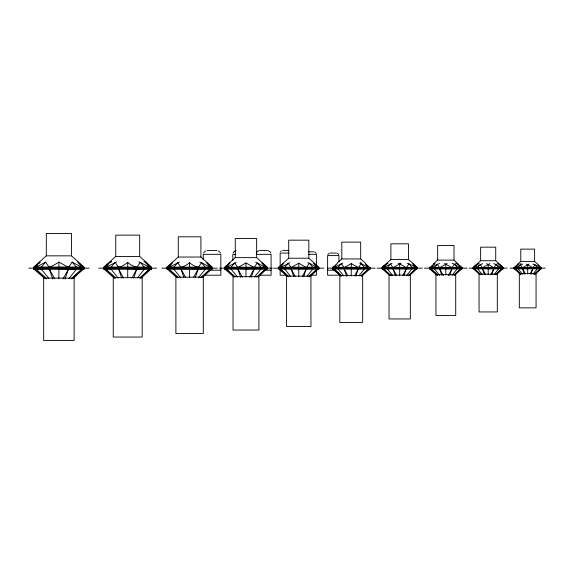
<?xml version="1.0" encoding="UTF-8"?>
<svg xmlns="http://www.w3.org/2000/svg" width="574" height="574" viewBox="0 0 574 574"><rect width="100%" height="100%" fill="white"/><g stroke="black" fill="none" stroke-linecap="round" stroke-linejoin="round"><path stroke-width="0.86" d="M203.239 259.548L203.239 254.332L220.847 254.332L220.847 275.211L205.205 275.211M251.283 277.199L254.138 268.84L254.138 267.556L257.224 262.957L265.719 267.556L267.247 267.814L261.895 262.957L265.719 267.556L265.719 268.84L257.676 276.661M303.897 276.316L306.459 267.584L309.364 263.251L317.357 267.584L318.8 267.836L313.756 263.251L317.357 267.584L317.357 268.797L309.128 276.826M491.99 274.372L493.949 267.728L496.13 264.478C505.421 270.763 504.876 267.168 497.113 263.495M519.499 263.925C518.566 263.724 511.341 269.077 514.907 267.771L517.906 267.771L520.403 264.822L520.912 263.33M65.049 279.014L68.514 268.955L68.514 267.448L72.137 262.074L82.139 267.448L83.933 267.757L77.633 262.074L82.139 267.448L82.139 268.955L72.094 278.67M133.685 278.132L136.849 268.919L136.849 267.484L140.293 262.368L149.792 267.484L151.5 267.778L145.516 262.368L143.988 261.722M195.382 277.249L198.245 268.876L198.245 267.52L201.517 262.662L210.514 267.52L212.129 267.8L206.461 262.662L210.514 267.52L210.514 268.876L201.689 277.436M355.902 276.18L358.456 267.627L361.182 263.595L360.716 262.239M404.153 275.305L406.421 267.663L408.961 263.889L417.212 267.879L412.806 263.889L415.956 267.663L415.956 268.718L408.946 275.513M449.822 275.247L452.075 267.699L454.436 264.183C465.055 271.28 463.412 266.645 455.225 263M531.036 274.228L532.973 267.771L534.968 264.822L541.461 267.943L537.996 264.822L540.471 267.771L540.471 268.596L534.839 274.028M177.007 277.708L166.948 268.876L166.948 267.52L172.724 262.662L168.677 267.52L167.056 267.8M233.79 276.941L224.578 268.84L224.578 267.556L230.038 262.957L226.213 267.556L224.685 267.814M287.359 276.489L278.634 268.797L278.634 267.584L283.771 263.251L280.169 267.584L278.734 267.836M436.663 275.003L429.467 268.682L429.467 267.699L435.035 263.588L433.643 264.183L430.715 267.699L429.546 267.9M479.792 274.559L473.084 268.639C473.299 265.97 477.037 264.578 479.247 263.495M44.463 278.34L33.73 268.955L33.73 267.448L40.151 262.074L39.025 263.423M114.355 278.16L103.808 268.919L103.808 267.484L107.876 264.076M340.906 276.216L332.375 268.754L332.375 267.627L337.189 263.595L333.817 267.627L332.468 267.857M389.452 275.19L382.069 268.718C382.148 265.984 385.929 264.521 388.067 263.258M520.36 274.272L513.917 268.417L514.907 268.596L521.271 274.272M370.029 267.857L365.301 263.595L368.68 267.627L370.029 267.857L370.115 268.754L361.584 276.216M203.497 252.94L205.614 250.824M233.087 252.94L233.927 251.663L235.914 250.616M256.255 252.94L257.095 251.663L259.082 250.616M327.797 254.662L329.211 253.249M249.647 277.113L254.138 268.84L267.247 268.56L258.142 276.941M302.412 276.273L306.459 268.797L318.8 268.539L310.175 276.489M448.323 275.577L452.075 268.682L462.099 268.467L454.981 275.003M490.655 274.724L493.949 268.639L503.204 268.445L496.567 274.559M131.862 278.053L136.849 268.919L151.5 268.61L141.068 278.16M193.718 277.206L198.245 268.876L212.129 268.582L202.177 277.708M402.632 275.663L406.421 268.718L417.212 268.488L409.248 275.778M63.075 278.907L68.514 268.955L83.933 268.632L73.321 278.34M354.639 275.742L358.456 268.754L370.029 268.51M530.125 273.791L532.973 268.596L541.461 268.417L535.018 274.272M307.033 276.238L312.995 268.797L312.995 267.584L309.364 263.251L307.729 262.705M494.049 274.63L498.849 268.639L498.849 267.728L496.13 264.478L493.683 263.66M198.36 277.866L205.6 268.876L205.6 267.52L201.517 262.662L199.881 262.117M254.49 277.048L261.084 268.84L261.084 267.556L257.224 262.957L255.688 262.44M451.946 275.441L457.385 268.682L457.385 267.699L454.436 264.183L452.161 263.423M69.016 278.433L76.679 268.955L76.679 267.448L72.137 262.074M137.286 277.988L144.605 268.919L144.605 267.484L140.293 262.368L138.743 261.852M358.972 275.707L364.583 268.754L364.583 267.627L361.182 263.595L359.654 263.086M406.6 275.577L412.132 268.718L412.132 267.663L408.961 263.889L407.325 263.344M532.995 274.114L537.465 268.596L537.465 267.771L534.968 264.822L532.729 264.076M280.571 251.692L281.303 250.967M473.155 267.914L474.232 267.728L476.937 264.478M103.923 267.778L105.63 267.484L109.907 262.368L111.435 261.722M382.155 267.879L383.418 267.663L386.567 263.889M33.852 267.757L35.653 267.448L37.906 264.765M520.532 274.028L514.907 268.596L514.907 267.771L517.382 264.822M52.736 279.014L49.278 268.955L49.278 267.448L45.647 262.074L41.113 267.448L37.977 267.864L35.653 267.448L35.653 268.955L45.698 278.67M454.077 275.333L460.929 268.682L460.929 267.699L458.002 264.183M496.058 274.559L502.121 268.639L502.121 267.728L499.423 264.478M140.185 278.225L149.792 268.919L149.792 267.484L145.516 262.368M361.233 275.958L368.68 268.754L368.68 267.627L361.182 263.595M308.834 276.489L317.357 268.797M495.563 274.559L502.121 268.639M200.67 277.708L210.514 268.876M256.714 276.941L265.719 268.84M288.7 258.228L278.634 267.254L318.893 267.254L308.834 258.228L288.7 258.228L288.7 240.169L308.834 240.169L308.834 258.228M453.898 275.003L460.929 268.682M480.632 260.711L473.084 267.484L503.276 267.484L495.728 260.711L480.632 260.711L480.632 247.164L495.728 247.164L495.728 260.711M70.982 278.928L82.139 268.955M139.776 277.888L149.792 268.919M235.275 257.633L224.578 267.204L267.355 267.204L256.657 257.633L235.275 257.633L235.275 238.49L256.657 238.49L256.657 257.633M360.974 275.642L368.68 268.754M408.085 275.778L415.956 268.718M433.557 263.775L437.646 260.115L453.998 260.115L458.088 263.775M115.761 256.442L103.808 267.097L151.615 267.097L139.661 256.442L115.761 256.442L115.761 235.132L139.661 235.132L139.661 256.442M178.27 257.037L166.948 267.147L212.237 267.147L200.914 257.037L178.27 257.037L178.27 236.811L200.914 236.811L200.914 257.037M390.88 259.52L382.076 267.376L417.298 267.376L408.494 259.52L390.88 259.52L390.88 243.807L408.494 243.807L408.494 259.52M534.1 274.272L540.471 268.596M46.315 255.846L33.73 267.039L84.055 267.039L71.477 255.846L46.315 255.846L46.315 233.453L71.477 233.453L71.477 255.846M337.096 263.122L341.81 258.924L360.68 258.924L365.401 263.122M517.31 264.478L520.769 261.407L534.609 261.407L538.068 264.478M288.406 276.826L280.169 268.797L280.169 267.584L291.075 267.584L298.767 263.251L306.459 267.584L317.357 267.584M480.302 274.559L474.232 268.639L474.232 267.728L482.411 267.728L489.708 263.66M177.495 277.436L168.677 268.876L168.677 267.52C176.067 268.338 183.551 268.259 189.592 262.662C195.641 268.259 203.117 268.338 210.514 267.52M234.257 276.661L226.213 268.84L226.213 267.556L237.794 267.556L245.966 262.957L254.138 267.556L265.719 267.556M437.567 275.333L430.715 268.682L430.715 267.699L439.569 267.699L447.146 263.473M48.768 278.433L41.113 268.955L41.113 267.448C47.685 269.349 53.561 265.446 58.892 262.074L68.514 267.448L72.862 267.864L82.139 267.448M115.238 278.225L105.63 268.919L105.63 267.484C113.652 268.309 120.978 268.359 127.715 262.368C134.445 268.359 141.771 268.309 149.792 267.484M341.265 275.958L333.817 268.754L333.817 267.627L344.034 267.627L351.245 263.595L358.456 267.627L368.68 267.627M390.428 275.513L383.418 268.718L383.418 267.663L392.953 267.663L401.111 263.129M522.376 274.114L517.906 268.596L517.906 267.771L522.397 267.771L529.092 264.076M280.169 267.584L289.798 262.705M474.232 267.728L482.677 263.66M168.677 267.52L179.303 262.117M226.213 267.556L236.244 262.44M430.715 267.699L439.483 263.423M35.653 267.448L45.647 262.074M105.63 267.484L116.68 261.852M333.817 267.627L342.843 263.086M383.418 267.663L392.042 263.344M514.907 267.771L522.641 264.076M109.921 262.368L111.442 261.722M224.685 268.56L254.138 268.84M278.734 268.539L306.459 268.797M429.546 268.467L452.075 268.682M473.155 268.445L493.949 268.639M33.852 268.632L35.653 268.955C46.48 268.445 57.565 268.532 68.514 268.955M103.923 268.61L105.63 268.919C115.919 268.431 126.452 268.517 136.849 268.919M167.056 268.582L198.245 268.876M332.468 268.51L358.456 268.754M382.155 268.488L406.421 268.718M514.907 268.596L532.973 268.596M482.311 274.63L477.511 268.639L477.511 267.728L480.23 264.478L482.411 267.728L502.121 267.728M392.767 275.577L387.235 268.718L387.235 267.663L390.413 263.889L392.953 267.663L415.956 267.663M439.706 275.441L434.267 268.682L434.267 267.699L437.216 264.183L439.569 267.699L460.929 267.699M520.403 264.822L522.397 267.771L540.471 267.771M237.442 277.048L230.848 268.84L230.848 267.556L234.709 262.957L237.794 267.556L254.138 267.556M290.501 276.238L284.539 268.797L284.539 267.584L288.17 263.251L291.075 267.584L306.459 267.584M49.278 267.448L53.999 267.864L68.514 267.448M118.136 277.988L110.818 268.919L110.818 267.484L115.13 262.368L118.574 267.484L123.058 267.879L136.849 267.484M180.824 277.866L173.592 268.876L173.592 267.52L177.675 262.662L180.939 267.52L185.187 267.893L198.245 267.52M343.525 275.707L337.907 268.754L337.907 267.627L341.315 263.595L344.034 267.627L358.456 267.627M207.013 250.558L217.072 250.558M259.785 250.558L267.305 250.558M282.681 250.558L288.966 250.558M308.482 251.814L313.856 251.814M288.987 253.069L280.162 253.069L280.162 266.358M330.15 253.069L336.414 253.069M235.849 254.332L232.829 254.332L232.829 260.424M256.284 254.332L271.093 254.332L271.093 275.211L260.079 275.211M308.367 254.332L316.389 254.332L316.389 265.64M332.375 267.319L370.115 267.319M429.467 267.427L462.178 267.427M513.845 267.549L541.526 267.549M28.7 268.158L89.092 268.158M98.778 268.158L156.645 268.158M161.918 268.158L217.273 268.158M219.548 268.158L272.385 268.158M273.604 268.158L323.93 268.158M327.345 268.158L375.152 268.158M377.039 268.158L422.335 268.158M424.437 268.158L467.207 268.158M469.31 268.158L507.05 268.158M510.071 268.158L545.3 268.158M473.084 268.84L503.276 268.84M513.845 268.776L541.526 268.776M382.076 268.948L417.298 268.948M429.467 268.89L462.178 268.89M278.634 269.062L318.893 269.062M332.375 268.998L370.115 268.998M166.948 269.17L212.237 269.17M224.578 269.12L267.355 269.12M33.73 269.278L84.055 269.278M103.808 269.228L151.615 269.228M210.443 270.182L220.847 270.182M265.618 270.182L271.093 270.182M327.625 270.182L334.312 270.182M285.823 275.211L280.162 275.211L280.162 269.902M311.826 275.211L316.389 275.211L316.389 270.863M338.947 275.211L327.625 275.211L327.625 255.588L338.947 255.588L338.947 261.83M268.008 250.616L269.988 251.663L270.835 252.94M337.361 253.249L338.775 254.662M314.796 251.993L316.217 253.407M218.464 250.824L220.588 252.94M526.286 264.076L532.973 267.771M398.256 263.129L406.421 267.663M444.498 263.473L452.075 267.699M486.652 263.66L493.949 267.728M333.817 268.754L341.516 275.642M105.63 268.919L115.647 277.888M35.653 268.955L46.803 278.928M430.715 268.682L437.754 275.003M383.418 268.718L391.289 275.778M168.677 268.876L178.514 277.708M474.232 268.639L480.797 274.559M280.169 268.797L288.7 276.489M226.213 268.84L235.218 276.941M522.397 267.771L525.246 273.791M392.953 267.663L392.953 268.718L396.742 275.663M344.034 267.627L344.034 268.754L347.851 275.742M118.574 267.484L118.574 268.919L123.561 278.053M49.278 268.955L54.717 278.907M439.569 267.699L439.569 268.682L443.322 275.577M237.794 267.556L237.794 268.84L242.285 277.113M180.939 267.52L180.939 268.876L185.474 277.206M482.411 267.728L482.411 268.639L485.704 274.724M291.075 267.584L291.075 268.797L295.122 276.273M522.397 268.596L524.342 274.228M392.953 268.718L395.213 275.305M344.034 268.754L346.588 276.18M180.939 268.876L183.809 277.249M118.574 268.919L121.738 278.132M482.411 268.639L484.363 274.372M439.569 268.682L441.822 275.247M291.075 268.797L293.637 276.316M237.794 268.84L240.649 277.199M541.526 267.771L541.526 268.596M541.26 268.001L541.26 268.359M540.93 267.943L540.93 268.417M539.89 267.943L539.89 268.417M539.187 268.001L539.187 268.359M538.383 267.943L538.383 268.417M536.46 267.943L536.46 268.417M535.37 268.001L535.37 268.359M534.609 261.407L534.609 249.13L520.769 249.13L520.769 261.407M534.2 267.943L534.2 268.417M531.696 267.943L531.696 268.417M530.376 268.001L530.376 268.359M529.034 267.943L529.034 268.417M527.685 264.822L527.685 273.863M526.336 267.943L526.336 268.417M524.995 268.001L524.995 268.359M523.675 267.943L523.675 268.417M521.17 267.943L521.17 268.417M520.001 268.001L520.001 268.359M518.91 267.943L518.91 268.417M516.995 267.943L516.995 268.417M516.184 268.001L516.184 268.359M515.488 267.943L515.488 268.417M514.447 267.943L514.447 268.417M514.117 268.001L514.117 268.359M513.845 267.771L513.845 268.596M503.276 267.728L503.276 268.639M502.982 267.979L502.982 268.381M502.623 267.914L502.623 268.445M501.489 267.914L501.489 268.445M500.729 267.979L500.729 268.381M499.846 267.914L499.846 268.445M497.751 267.914L497.751 268.445M496.56 267.979L496.56 268.381M495.29 267.914L495.29 268.445M492.557 267.914L492.557 268.445M491.114 267.979L491.114 268.381M489.651 267.914L489.651 268.445M488.18 264.478L488.18 274.853M486.709 267.914L486.709 268.445M485.245 267.979L485.245 268.381M483.803 267.914L483.803 268.445M481.069 267.914L481.069 268.445M479.799 267.979L479.799 268.381M478.608 267.914L478.608 268.445M476.513 267.914L476.513 268.445M475.631 267.979L475.631 268.381M474.87 267.914L474.87 268.445M473.737 267.914L473.737 268.445M473.371 267.979L473.371 268.381M473.084 267.728L473.084 268.639M462.178 267.699L462.178 268.682M462.099 267.9L462.099 268.467M461.862 267.965L461.862 268.395M461.474 267.9L461.474 268.467M460.24 267.9L460.24 268.467M459.415 267.965L459.415 268.395M458.461 267.9L458.461 268.467M456.194 267.9L456.194 268.467M454.902 267.965L454.902 268.395M453.998 260.115L453.998 245.485L437.646 245.485L437.646 260.115M453.525 267.9L453.525 268.467M450.561 267.9L450.561 268.467M449.004 267.965L449.004 268.395M447.419 267.9L447.419 268.467M445.826 264.183L445.826 274.874M444.226 267.9L444.226 268.467M442.64 267.965L442.64 268.395M441.083 267.9L441.083 268.467M438.12 267.9L438.12 268.467M436.742 267.965L436.742 268.395M435.451 267.9L435.451 268.467M433.183 267.9L433.183 268.467M432.229 267.965L432.229 268.395M431.404 267.9L431.404 268.467M430.177 267.9L430.177 268.467M429.783 267.965L429.783 268.395M429.467 267.699L429.467 268.682M417.298 267.663L417.298 268.718M416.961 267.95L416.961 268.417M416.537 267.879L416.537 268.488M415.217 267.879L415.217 268.488M414.328 267.95L414.328 268.417M413.294 267.879L413.294 268.488M410.855 267.879L410.855 268.488M409.463 267.95L409.463 268.417M407.978 267.879L407.978 268.488M404.792 267.879L404.792 268.488M403.113 267.95L403.113 268.417M401.405 267.879L401.405 268.488M399.683 263.889L399.683 275.778M397.969 267.879L397.969 268.488M396.261 267.95L396.261 268.417M394.582 267.879L394.582 268.488M391.389 267.879L391.389 268.488M389.911 267.95L389.911 268.417M388.519 267.879L388.519 268.488M386.08 267.879L386.08 268.488M385.046 267.95L385.046 268.417M384.157 267.879L384.157 268.488M382.836 267.879L382.836 268.488M382.413 267.95L382.413 268.417M382.069 267.663L382.069 268.718M370.115 267.627L370.115 268.754M369.756 267.936L369.756 268.431M369.304 267.857L369.304 268.51M367.884 267.857L367.884 268.51M366.93 267.936L366.93 268.431M365.825 267.857L365.825 268.51M363.213 267.857L363.213 268.51M361.72 267.936L361.72 268.431M360.68 258.924L360.68 242.128L341.81 242.128L341.81 258.924M360.135 267.857L360.135 268.51M356.712 267.857L356.712 268.51M354.919 267.936L354.919 268.431M353.082 267.857L353.082 268.51M351.245 263.595L351.245 275.8M349.408 267.857L349.408 268.51M347.571 267.936L347.571 268.431M345.778 267.857L345.778 268.51M342.362 267.857L342.362 268.51M340.769 267.936L340.769 268.431M339.284 267.857L339.284 268.51M336.665 267.857L336.665 268.51M335.56 267.936L335.56 268.431M334.606 267.857L334.606 268.51M333.193 267.857L333.193 268.51M332.741 267.936L332.741 268.431M332.375 267.627L332.375 268.754M318.893 267.584L318.893 268.797M318.8 267.836L318.8 268.539M318.505 267.922L318.505 268.453M318.025 267.836L318.025 268.539M316.511 267.836L316.511 268.539M315.499 267.922L315.499 268.453M314.322 267.836L314.322 268.539M311.524 267.836L311.524 268.539M309.938 267.922L309.938 268.453M308.245 267.836L308.245 268.539M304.6 267.836L304.6 268.539M302.685 267.922L302.685 268.453M300.726 267.836L300.726 268.539M298.767 263.251L298.767 276.783M296.801 267.836L296.801 268.539M294.849 267.922L294.849 268.453M292.934 267.836L292.934 268.539M289.289 267.836L289.289 268.539M287.588 267.922L287.588 268.453M286.003 267.836L286.003 268.539M283.212 267.836L283.212 268.539M282.035 267.922L282.035 268.453M281.016 267.836L281.016 268.539M279.502 267.836L279.502 268.539M279.021 267.922L279.021 268.453M278.634 267.584L278.634 268.797M267.355 267.556L267.355 268.84M267.247 267.814L267.247 268.56M266.939 267.907L266.939 268.467M266.429 267.814L266.429 268.56M264.822 267.814L264.822 268.56M263.746 267.907L263.746 268.467M262.49 267.814L262.49 268.56M259.527 267.814L259.527 268.56M257.841 267.907L257.841 268.467M256.04 267.814L256.04 268.56M252.165 267.814L252.165 268.56M250.128 267.907L250.128 268.467M248.054 267.814L248.054 268.56M245.966 262.957L245.966 276.804M243.878 267.814L243.878 268.56M241.805 267.907L241.805 268.467M239.767 267.814L239.767 268.56M235.892 267.814L235.892 268.56M234.092 267.907L234.092 268.467M232.405 267.814L232.405 268.56M229.442 267.814L229.442 268.56M228.187 267.907L228.187 268.467M227.11 267.814L227.11 268.56M225.503 267.814L225.503 268.56M224.994 267.907L224.994 268.467M224.578 267.556L224.578 268.84M212.237 267.52L212.237 268.876M212.129 267.8L212.129 268.582M211.799 267.893L211.799 268.488M211.261 267.8L211.261 268.582M209.56 267.8L209.56 268.582M208.419 267.893L208.419 268.488M207.092 267.8L207.092 268.582M203.949 267.8L203.949 268.582M202.163 267.893L202.163 268.488M200.261 267.8L200.261 268.582M196.157 267.8L196.157 268.582M193.998 267.893L193.998 268.488M191.802 267.8L191.802 268.582M189.592 262.662L189.592 277.708M187.389 267.8L187.389 268.582M185.187 267.893L185.187 268.488M183.034 267.8L183.034 268.582M178.93 267.8L178.93 268.582M177.022 267.893L177.022 268.488M175.235 267.8L175.235 268.582M172.092 267.8L172.092 268.582M170.772 267.893L170.772 268.488M169.624 267.8L169.624 268.582M167.924 267.8L167.924 268.582M167.386 267.893L167.386 268.488M166.948 267.52L166.948 268.876M151.615 267.484L151.615 268.919M151.5 267.778L151.5 268.61M151.156 267.879L151.156 268.503M150.582 267.778L150.582 268.61M148.788 267.778L148.788 268.61M147.583 267.879L147.583 268.503M146.183 267.778L146.183 268.61M142.869 267.778L142.869 268.61M140.982 267.879L140.982 268.503M138.965 267.778L138.965 268.61M134.639 267.778L134.639 268.61M132.364 267.879L132.364 268.503M130.04 267.778L130.04 268.61M127.715 262.368L127.715 277.73M125.383 267.778L125.383 268.61M123.058 267.879L123.058 268.503M120.784 267.778L120.784 268.61M116.457 267.778L116.457 268.61M114.441 267.879L114.441 268.503M112.554 267.778L112.554 268.61M109.239 267.778L109.239 268.61M107.84 267.879L107.84 268.503M106.635 267.778L106.635 268.61M104.841 267.778L104.841 268.61M104.267 267.879L104.267 268.503M103.808 267.484L103.808 268.919M84.055 267.448L84.055 268.955M83.933 267.757L83.933 268.632M83.567 267.864L83.567 268.524M82.972 267.757L82.972 268.632M81.078 267.757L81.078 268.632M79.808 267.864L79.808 268.524M78.337 267.757L78.337 268.632M74.85 267.757L74.85 268.632M72.862 267.864L72.862 268.524M70.745 267.757L70.745 268.632M66.182 267.757L66.182 268.632M63.793 267.864L63.793 268.524M61.346 267.757L61.346 268.632M58.892 262.074L58.892 278.634M56.439 267.757L56.439 268.632M53.999 267.864L53.999 268.524M51.603 267.757L51.603 268.632M47.046 267.757L47.046 268.632M44.93 267.864L44.93 268.524M42.942 267.757L42.942 268.632M39.455 267.757L39.455 268.632M37.977 267.864L37.977 268.524M36.707 267.757L36.707 268.632M34.82 267.757L34.82 268.632M34.218 267.864L34.218 268.524M33.73 267.448L33.73 268.955M536.059 273.626L519.312 273.626L519.312 307.858L536.059 307.858L536.059 273.626M497.314 274.185L479.046 274.185L479.046 311.94L497.314 311.94L497.314 274.185M455.72 274.673L435.931 274.673L435.931 315.449L455.72 315.449L455.72 274.673M410.338 275.154L389.029 275.154L389.029 318.95L410.338 318.95L410.338 275.154M362.66 275.635L339.83 275.635L339.83 322.452L362.66 322.452L362.66 275.635M310.943 276.194L286.591 276.194L286.591 326.534L310.943 326.534L310.943 276.194M258.903 276.682L233.03 276.682L233.03 330.043L258.903 330.043L258.903 276.682M203.296 277.163L175.895 277.163L175.895 333.544L203.296 333.544L203.296 277.163M142.173 277.644L113.25 277.644L113.25 337.046L142.173 337.046L142.173 277.644M74.118 278.125L43.674 278.125L43.674 340.547L74.118 340.547L74.118 278.125"/></g></svg>
